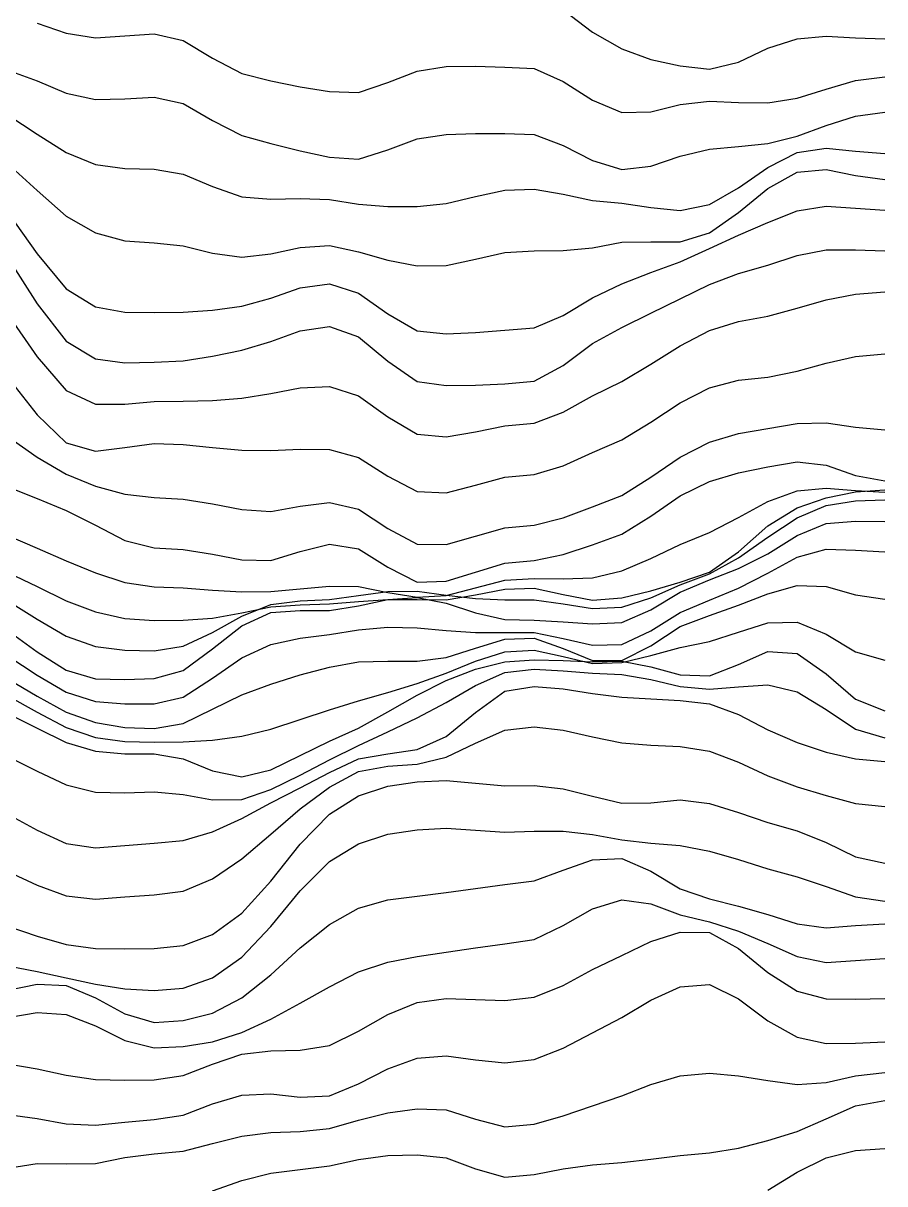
# Model space of a CAD drawing. Header units: metres. Extents: x 0 to 1200, y 54 to 769.
# Drawn here: x 1081.7 to 1200, y 212.7 to 372.1 of the extents above; entities that cross this region are included whole.
import ezdxf

# ---------------------------------------------------------------- set-up
doc = ezdxf.new("R2010")
doc.units = ezdxf.units.M

msp = doc.modelspace()

# ---------------------------------------------------------------- linework, layer by layer
for p, q in [((1155.8525, 373.8889), (1159.866, 370.8139)), ((1083.6108, 372.0553), (1087.6243, 370.70056)), ((1087.6243, 370.70056), (1091.6377, 370.0608)), ((1091.6377, 370.0608), (1095.6511, 370.3023)), ((1095.6511, 370.3023), (1099.6646, 370.59424)), ((1099.6646, 370.59424), (1103.678, 369.66504)), ((1103.678, 369.66504), (1107.6914, 367.23828)), ((1159.866, 370.8139), (1163.8794, 368.55176)), ((1183.9465, 368.613), (1187.96, 369.91965)), ((1187.96, 369.91965), (1191.9734, 370.25385)), ((1191.9734, 370.25385), (1195.9868, 370.06247)), ((1195.9868, 370.06247), (1200.0002, 369.903)), ((1163.8794, 368.55176), (1167.8928, 367.08755)), ((1179.9331, 366.71613), (1183.9465, 368.613)), ((1107.6914, 367.23828), (1111.7048, 365.14447)), ((1167.8928, 367.08755), (1171.9062, 366.21634)), ((1175.9197, 365.7548), (1179.9331, 366.71613)), ((1079.5974, 365.62512), (1083.6108, 364.1194)), ((1111.7048, 365.14447), (1115.7183, 364.13754)), ((1131.772, 363.89963), (1135.7854, 365.4749)), ((1135.7854, 365.4749), (1139.7988, 366.11047)), ((1139.7988, 366.11047), (1143.8123, 366.1373)), ((1143.8123, 366.1373), (1147.8257, 366.01477)), ((1147.8257, 366.01477), (1151.8391, 365.85214)), ((1151.8391, 365.85214), (1155.8525, 364.05692)), ((1171.9062, 366.21634), (1175.9197, 365.7548)), ((1083.6108, 364.1194), (1087.6243, 362.4641)), ((1115.7183, 364.13754), (1119.7317, 363.3313)), ((1119.7317, 363.3313), (1123.7451, 362.67285)), ((1127.7585, 362.52145), (1131.772, 363.89963)), ((1155.8525, 364.05692), (1159.866, 361.49658)), ((1191.9734, 362.97485), (1195.9868, 364.1775)), ((1195.9868, 364.1775), (1200.0002, 364.6826)), ((1087.6243, 362.4641), (1091.6377, 361.57092)), ((1091.6377, 361.57092), (1095.6511, 361.66495)), ((1095.6511, 361.66495), (1099.6646, 361.90552)), ((1099.6646, 361.90552), (1103.678, 361.01202)), ((1123.7451, 362.67285), (1127.7585, 362.52145)), ((1183.9465, 361.1284), (1187.96, 361.75052)), ((1187.96, 361.75052), (1191.9734, 362.97485)), ((1103.678, 361.01202), (1107.6914, 358.67334)), ((1159.866, 361.49658), (1163.8794, 359.80774)), ((1167.8928, 359.89856), (1171.9062, 360.8898)), ((1171.9062, 360.8898), (1175.9197, 361.33154)), ((1175.9197, 361.33154), (1179.9331, 361.18707)), ((1179.9331, 361.18707), (1183.9465, 361.1284)), ((1079.5974, 359.48007), (1083.6108, 356.8389)), ((1107.6914, 358.67334), (1111.7048, 356.6322)), ((1163.8794, 359.80774), (1167.8928, 359.89856)), ((1191.9734, 358.02112), (1195.9868, 359.31094)), ((1195.9868, 359.31094), (1200.0002, 359.83078)), ((1139.7988, 356.76782), (1143.8123, 356.9074)), ((1143.8123, 356.9074), (1147.8257, 356.90463)), ((1147.8257, 356.90463), (1151.8391, 356.7768)), ((1187.96, 356.55237), (1191.9734, 358.02112)), ((1083.6108, 356.8389), (1087.6243, 354.2853)), ((1111.7048, 356.6322), (1115.7183, 355.54922)), ((1115.7183, 355.54922), (1119.7317, 354.51624)), ((1131.772, 354.67395), (1135.7854, 356.16287)), ((1135.7854, 356.16287), (1139.7988, 356.76782)), ((1151.8391, 356.7768), (1155.8525, 355.26562)), ((1155.8525, 355.26562), (1159.866, 353.18732)), ((1179.9331, 355.13934), (1183.9465, 355.53928)), ((1183.9465, 355.53928), (1187.96, 356.55237)), ((1087.6243, 354.2853), (1091.6377, 352.6784)), ((1119.7317, 354.51624), (1123.7451, 353.65228)), ((1127.7585, 353.398), (1131.772, 354.67395)), ((1167.8928, 352.43948), (1171.9062, 353.78268)), ((1171.9062, 353.78268), (1175.9197, 354.7447)), ((1175.9197, 354.7447), (1179.9331, 355.13934)), ((1183.9465, 352.26202), (1187.96, 354.31778)), ((1187.96, 354.31778), (1191.9734, 354.90704)), ((1191.9734, 354.90704), (1195.9868, 354.4864)), ((1195.9868, 354.4864), (1200.0002, 354.16217)), ((1079.5974, 352.73285), (1083.6108, 349.06906)), ((1091.6377, 352.6784), (1095.6511, 352.0865)), ((1095.6511, 352.0865), (1099.6646, 352.00714)), ((1123.7451, 353.65228), (1127.7585, 353.398)), ((1159.866, 353.18732), (1163.8794, 351.9826)), ((1163.8794, 351.9826), (1167.8928, 352.43948)), ((1179.9331, 349.45804), (1183.9465, 352.26202)), ((1099.6646, 352.00714), (1103.678, 351.3355)), ((1103.678, 351.3355), (1107.6914, 349.62097)), ((1183.9465, 349.3561), (1187.96, 351.59155)), ((1187.96, 351.59155), (1191.9734, 351.95377)), ((1191.9734, 351.95377), (1195.9868, 351.12317)), ((1195.9868, 351.12317), (1200.0002, 350.59995)), ((1083.6108, 349.06906), (1087.6243, 345.57605)), ((1107.6914, 349.62097), (1111.7048, 348.2348)), ((1143.8123, 348.25616), (1147.8257, 349.1418)), ((1147.8257, 349.1418), (1151.8391, 349.2535)), ((1151.8391, 349.2535), (1155.8525, 348.56247)), ((1175.9197, 347.18616), (1179.9331, 349.45804)), ((1179.9331, 346.0662), (1183.9465, 349.3561)), ((1111.7048, 348.2348), (1115.7183, 347.8833)), ((1115.7183, 347.8833), (1119.7317, 347.98868)), ((1119.7317, 347.98868), (1123.7451, 347.8529)), ((1123.7451, 347.8529), (1127.7585, 347.1954)), ((1135.7854, 346.90283), (1139.7988, 347.3005)), ((1139.7988, 347.3005), (1143.8123, 348.25616)), ((1155.8525, 348.56247), (1159.866, 347.7005)), ((1159.866, 347.7005), (1163.8794, 347.34332)), ((1163.8794, 347.34332), (1167.8928, 346.7314)), ((1079.5974, 346.089), (1083.6108, 340.3774)), ((1127.7585, 347.1954), (1131.772, 346.8717)), ((1131.772, 346.8717), (1135.7854, 346.90283)), ((1167.8928, 346.7314), (1171.9062, 346.35254)), ((1171.9062, 346.35254), (1175.9197, 347.18616)), ((1175.9197, 343.25543), (1179.9331, 346.0662)), ((1183.9465, 344.70987), (1187.96, 346.28522)), ((1187.96, 346.28522), (1191.9734, 346.93292)), ((1191.9734, 346.93292), (1195.9868, 346.6468)), ((1195.9868, 346.6468), (1200.0002, 346.39264)), ((1087.6243, 345.57605), (1091.6377, 343.27124)), ((1179.9331, 342.976), (1183.9465, 344.70987)), ((1091.6377, 343.27124), (1095.6511, 342.19162)), ((1171.9062, 342.02463), (1175.9197, 343.25543)), ((1175.9197, 341.10474), (1179.9331, 342.976)), ((1095.6511, 342.19162), (1099.6646, 341.9207)), ((1099.6646, 341.9207), (1103.678, 341.48578)), ((1103.678, 341.48578), (1107.6914, 340.46954)), ((1115.7183, 340.37238), (1119.7317, 341.26263)), ((1119.7317, 341.26263), (1123.7451, 341.54297)), ((1123.7451, 341.54297), (1127.7585, 340.67322)), ((1155.8525, 340.87262), (1159.866, 341.22565)), ((1159.866, 341.22565), (1163.8794, 341.9834)), ((1163.8794, 341.9834), (1167.8928, 342.04346)), ((1167.8928, 342.04346), (1171.9062, 342.02463)), ((1171.9062, 339.293), (1175.9197, 341.10474)), ((1187.96, 340.14832), (1191.9734, 340.93777)), ((1191.9734, 340.93777), (1195.9868, 340.92355)), ((1079.5974, 339.82852), (1083.6108, 333.50827)), ((1083.6108, 340.3774), (1087.6243, 335.5952)), ((1107.6914, 340.46954), (1111.7048, 339.92004)), ((1111.7048, 339.92004), (1115.7183, 340.37238)), ((1127.7585, 340.67322), (1131.772, 339.53812)), ((1131.772, 339.53812), (1135.7854, 338.75464)), ((1139.7988, 338.80054), (1143.8123, 339.6812)), ((1143.8123, 339.6812), (1147.8257, 340.59473)), ((1147.8257, 340.59473), (1151.8391, 340.79358)), ((1151.8391, 340.79358), (1155.8525, 340.87262)), ((1183.9465, 338.8235), (1187.96, 340.14832)), ((1195.9868, 340.92355), (1200.0002, 340.80362)), ((1135.7854, 338.75464), (1139.7988, 338.80054)), ((1163.8794, 336.28235), (1167.8928, 337.81082)), ((1167.8928, 337.81082), (1171.9062, 339.293)), ((1179.9331, 337.67505), (1183.9465, 338.8235)), ((1119.7317, 335.72256), (1123.7451, 336.28)), ((1123.7451, 336.28), (1127.7585, 334.9839)), ((1159.866, 334.36682), (1163.8794, 336.28235)), ((1171.9062, 334.2036), (1175.9197, 336.1796)), ((1175.9197, 336.1796), (1179.9331, 337.67505)), ((1087.6243, 335.5952), (1091.6377, 333.13336)), ((1115.7183, 334.29272), (1119.7317, 335.72256)), ((1127.7585, 334.9839), (1131.772, 332.1614)), ((1191.9734, 334.088), (1195.9868, 334.87378)), ((1195.9868, 334.87378), (1200.0002, 335.15436)), ((1083.6108, 333.50827), (1087.6243, 328.3913)), ((1091.6377, 333.13336), (1095.6511, 332.3738)), ((1107.6914, 332.64993), (1111.7048, 333.22745)), ((1111.7048, 333.22745), (1115.7183, 334.29272)), ((1155.8525, 331.93137), (1159.866, 334.36682)), ((1167.8928, 332.2339), (1171.9062, 334.2036)), ((1187.96, 332.92163), (1191.9734, 334.088)), ((1079.5974, 332.08588), (1083.6108, 326.23413)), ((1095.6511, 332.3738), (1099.6646, 332.34332)), ((1099.6646, 332.34332), (1103.678, 332.39337)), ((1103.678, 332.39337), (1107.6914, 332.64993)), ((1131.772, 332.1614), (1135.7854, 329.83905)), ((1151.8391, 330.21814), (1155.8525, 331.93137)), ((1163.8794, 330.26276), (1167.8928, 332.2339)), ((1179.9331, 331.08282), (1183.9465, 331.84296)), ((1183.9465, 331.84296), (1187.96, 332.92163)), ((1115.7183, 328.34338), (1119.7317, 329.84106)), ((1119.7317, 329.84106), (1123.7451, 330.4304)), ((1123.7451, 330.4304), (1127.7585, 329.00595)), ((1135.7854, 329.83905), (1139.7988, 329.39728)), ((1143.8123, 329.60486), (1147.8257, 329.9239)), ((1147.8257, 329.9239), (1151.8391, 330.21814)), ((1159.866, 328.06805), (1163.8794, 330.26276)), ((1171.9062, 327.7427), (1175.9197, 329.85175)), ((1175.9197, 329.85175), (1179.9331, 331.08282)), ((1087.6243, 328.3913), (1091.6377, 325.98657)), ((1111.7048, 327.18115), (1115.7183, 328.34338)), ((1127.7585, 329.00595), (1131.772, 325.66437)), ((1139.7988, 329.39728), (1143.8123, 329.60486)), ((1107.6914, 326.3252), (1111.7048, 327.18115)), ((1155.8525, 325.06805), (1159.866, 328.06805)), ((1167.8928, 325.23532), (1171.9062, 327.7427)), ((1195.9868, 326.30798), (1200.0002, 326.68008)), ((1083.6108, 326.23413), (1087.6243, 321.61078)), ((1091.6377, 325.98657), (1095.6511, 325.43414)), ((1095.6511, 325.43414), (1099.6646, 325.52954)), ((1099.6646, 325.52954), (1103.678, 325.7177)), ((1103.678, 325.7177), (1107.6914, 326.3252)), ((1131.772, 325.66437), (1135.7854, 322.87695)), ((1151.8391, 322.89642), (1155.8525, 325.06805)), ((1163.8794, 322.8741), (1167.8928, 325.23532)), ((1187.96, 324.26843), (1191.9734, 325.37695)), ((1191.9734, 325.37695), (1195.9868, 326.30798)), ((1079.5974, 323.4259), (1083.6108, 318.28632)), ((1179.9331, 323.0313), (1183.9465, 323.4797)), ((1183.9465, 323.4797), (1187.96, 324.26843)), ((1115.7183, 321.22412), (1119.7317, 322.00113)), ((1119.7317, 322.00113), (1123.7451, 322.16425)), ((1123.7451, 322.16425), (1127.7585, 320.88455)), ((1135.7854, 322.87695), (1139.7988, 322.31763)), ((1139.7988, 322.31763), (1143.8123, 322.37943)), ((1143.8123, 322.37943), (1147.8257, 322.5681)), ((1147.8257, 322.5681), (1151.8391, 322.89642)), ((1159.866, 320.89624), (1163.8794, 322.8741)), ((1171.9062, 319.92975), (1175.9197, 322.01776)), ((1175.9197, 322.01776), (1179.9331, 323.0313)), ((1087.6243, 321.61078), (1091.6377, 319.75476)), ((1103.678, 320.15134), (1107.6914, 320.274)), ((1107.6914, 320.274), (1111.7048, 320.60263)), ((1111.7048, 320.60263), (1115.7183, 321.22412)), ((1127.7585, 320.88455), (1131.772, 318.00415)), ((1155.8525, 318.65353), (1159.866, 320.89624)), ((1091.6377, 319.75476), (1095.6511, 319.76807)), ((1095.6511, 319.76807), (1099.6646, 320.13312)), ((1099.6646, 320.13312), (1103.678, 320.15134)), ((1151.8391, 317.12762), (1155.8525, 318.65353)), ((1167.8928, 317.28525), (1171.9062, 319.92975)), ((1083.6108, 318.28632), (1087.6243, 314.45148)), ((1131.772, 318.00415), (1135.7854, 315.6166)), ((1147.8257, 316.77182), (1151.8391, 317.12762)), ((1163.8794, 314.87103), (1167.8928, 317.28525)), ((1183.9465, 316.41055), (1187.96, 317.12076)), ((1187.96, 317.12076), (1191.9734, 317.20496)), ((1191.9734, 317.20496), (1195.9868, 316.5955)), ((1135.7854, 315.6166), (1139.7988, 315.27084)), ((1139.7988, 315.27084), (1143.8123, 315.9687)), ((1143.8123, 315.9687), (1147.8257, 316.77182)), ((1175.9197, 314.56143), (1179.9331, 315.71948)), ((1179.9331, 315.71948), (1183.9465, 316.41055)), ((1195.9868, 316.5955), (1200.0002, 316.2405)), ((1079.5974, 315.29865), (1083.6108, 312.48996)), ((1087.6243, 314.45148), (1091.6377, 313.2837)), ((1095.6511, 313.80115), (1099.6646, 314.3684)), ((1099.6646, 314.3684), (1103.678, 314.2148)), ((1103.678, 314.2148), (1107.6914, 313.81165)), ((1159.866, 313.11194), (1163.8794, 314.87103)), ((1171.9062, 312.50317), (1175.9197, 314.56143)), ((1083.6108, 312.48996), (1087.6243, 310.1474)), ((1091.6377, 313.2837), (1095.6511, 313.80115)), ((1107.6914, 313.81165), (1111.7048, 313.4631)), ((1111.7048, 313.4631), (1115.7183, 313.4104)), ((1115.7183, 313.4104), (1119.7317, 313.59714)), ((1119.7317, 313.59714), (1123.7451, 313.51715)), ((1123.7451, 313.51715), (1127.7585, 312.42044)), ((1127.7585, 312.42044), (1131.772, 309.8556)), ((1155.8525, 311.30585), (1159.866, 313.11194)), ((1167.8928, 309.71588), (1171.9062, 312.50317)), ((1151.8391, 310.1183), (1155.8525, 311.30585)), ((1179.9331, 310.33707), (1183.9465, 311.16797)), ((1183.9465, 311.16797), (1187.96, 311.84235)), ((1187.96, 311.84235), (1191.9734, 311.38434)), ((1191.9734, 311.38434), (1195.9868, 309.9624)), ((1087.6243, 310.1474), (1091.6377, 308.51947)), ((1131.772, 309.8556), (1135.7854, 307.7461)), ((1143.8123, 308.63596), (1147.8257, 309.7466)), ((1147.8257, 309.7466), (1151.8391, 310.1183)), ((1163.8794, 307.24023), (1167.8928, 309.71588)), ((1171.9062, 307.15778), (1175.9197, 309.12872)), ((1175.9197, 309.12872), (1179.9331, 310.33707)), ((1195.9868, 309.9624), (1200.0002, 309.22412)), ((1079.5974, 308.39288), (1083.6108, 306.78955)), ((1091.6377, 308.51947), (1095.6511, 307.3934)), ((1135.7854, 307.7461), (1139.7988, 307.59064)), ((1139.7988, 307.59064), (1143.8123, 308.63596)), ((1183.9465, 306.41077), (1187.96, 307.85663)), ((1187.96, 307.85663), (1191.9734, 308.20663)), ((1191.9734, 308.20663), (1195.9868, 307.90118)), ((1191.9734, 306.91336), (1195.9868, 307.72488)), ((1195.9868, 307.72488), (1200.0002, 307.98624)), ((1195.9868, 307.90118), (1200.0002, 307.67957)), ((1083.6108, 306.78955), (1087.6243, 305.14993)), ((1095.6511, 307.3934), (1099.6646, 306.96082)), ((1099.6646, 306.96082), (1103.678, 306.7235)), ((1103.678, 306.7235), (1107.6914, 306.05377)), ((1107.6914, 306.05377), (1111.7048, 305.27545)), ((1119.7317, 305.7352), (1123.7451, 306.25107)), ((1123.7451, 306.25107), (1127.7585, 305.3475)), ((1159.866, 305.66824), (1163.8794, 307.24023)), ((1167.8928, 304.36377), (1171.9062, 307.15778)), ((1179.9331, 304.18552), (1183.9465, 306.41077)), ((1187.96, 305.52878), (1191.9734, 306.91336)), ((1191.9734, 305.8369), (1195.9868, 306.50415)), ((1195.9868, 306.50415), (1200.0002, 306.63806)), ((1087.6243, 305.14993), (1091.6377, 303.15576)), ((1111.7048, 305.27545), (1115.7183, 305.02405)), ((1115.7183, 305.02405), (1119.7317, 305.7352)), ((1127.7585, 305.3475), (1131.772, 302.7032)), ((1155.8525, 304.14386), (1159.866, 305.66824)), ((1163.8794, 301.90668), (1167.8928, 304.36377)), ((1183.9465, 303.0646), (1187.96, 305.52878)), ((1187.96, 304.15192), (1191.9734, 305.8369)), ((1091.6377, 303.15576), (1095.6511, 301.0558)), ((1131.772, 302.7032), (1135.7854, 300.53473)), ((1143.8123, 301.6491), (1147.8257, 302.79297)), ((1147.8257, 302.79297), (1151.8391, 303.15286)), ((1151.8391, 303.15286), (1155.8525, 304.14386)), ((1175.9197, 302.13315), (1179.9331, 304.18552)), ((1179.9331, 299.5097), (1183.9465, 303.0646)), ((1183.9465, 301.50015), (1187.96, 304.15192)), ((1187.96, 301.74286), (1191.9734, 303.389)), ((1191.9734, 303.389), (1195.9868, 303.7091)), ((1195.9868, 303.7091), (1200.0002, 303.65063)), ((1079.5974, 301.74664), (1083.6108, 299.98486)), ((1139.7988, 300.51627), (1143.8123, 301.6491)), ((1159.866, 300.4679), (1163.8794, 301.90668)), ((1171.9062, 300.48563), (1175.9197, 302.13315)), ((1179.9331, 298.6422), (1183.9465, 301.50015)), ((1183.9465, 299.2298), (1187.96, 301.74286)), ((1083.6108, 299.98486), (1087.6243, 298.2303)), ((1095.6511, 301.0558), (1099.6646, 300.04797)), ((1099.6646, 300.04797), (1103.678, 299.81348)), ((1103.678, 299.81348), (1107.6914, 299.15762)), ((1115.7183, 298.29095), (1119.7317, 299.51318)), ((1119.7317, 299.51318), (1123.7451, 300.52563)), ((1123.7451, 300.52563), (1127.7585, 299.87878)), ((1127.7585, 299.87878), (1131.772, 297.3648)), ((1135.7854, 300.53473), (1139.7988, 300.51627)), ((1155.8525, 299.1364), (1159.866, 300.4679)), ((1167.8928, 298.55756), (1171.9062, 300.48563)), ((1175.9197, 296.70853), (1179.9331, 299.5097)), ((1187.96, 298.7613), (1191.9734, 299.86368)), ((1191.9734, 299.86368), (1195.9868, 299.72504)), ((1195.9868, 299.72504), (1200.0002, 299.4859)), ((1087.6243, 298.2303), (1091.6377, 296.59207)), ((1107.6914, 299.15762), (1111.7048, 298.38596)), ((1111.7048, 298.38596), (1115.7183, 298.29095)), ((1143.8123, 296.71606), (1147.8257, 297.9156)), ((1147.8257, 297.9156), (1151.8391, 298.27725)), ((1151.8391, 298.27725), (1155.8525, 299.1364)), ((1163.8794, 296.86475), (1167.8928, 298.55756)), ((1175.9197, 296.45575), (1179.9331, 298.6422)), ((1179.9331, 297.20074), (1183.9465, 299.2298)), ((1183.9465, 296.56912), (1187.96, 298.7613)), ((1079.5974, 296.65616), (1083.6108, 294.70752)), ((1091.6377, 296.59207), (1095.6511, 295.26257)), ((1131.772, 297.3648), (1135.7854, 295.3159)), ((1139.7988, 295.46997), (1143.8123, 296.71606)), ((1159.866, 295.9397), (1163.8794, 296.86475)), ((1171.9062, 295.32663), (1175.9197, 296.70853)), ((1171.9062, 294.94315), (1175.9197, 296.45575)), ((1175.9197, 295.63266), (1179.9331, 297.20074)), ((1179.9331, 294.49075), (1183.9465, 296.56912)), ((1095.6511, 295.26257), (1099.6646, 294.6953)), ((1119.7317, 294.42877), (1123.7451, 294.7768)), ((1123.7451, 294.7768), (1127.7585, 294.708)), ((1135.7854, 295.3159), (1139.7988, 295.46997)), ((1143.8123, 294.5472), (1147.8257, 295.61194)), ((1147.8257, 295.61194), (1151.8391, 295.84503)), ((1151.8391, 295.84503), (1155.8525, 295.75882)), ((1155.8525, 295.75882), (1159.866, 295.9397)), ((1167.8928, 294.14236), (1171.9062, 295.32663)), ((1167.8928, 293.17114), (1171.9062, 294.94315)), ((1171.9062, 293.94235), (1175.9197, 295.63266)), ((1183.9465, 293.71457), (1187.96, 294.8607)), ((1187.96, 294.8607), (1191.9734, 294.70786)), ((1083.6108, 294.70752), (1087.6243, 292.75214)), ((1099.6646, 294.6953), (1103.678, 294.55423)), ((1103.678, 294.55423), (1107.6914, 294.2155)), ((1107.6914, 294.2155), (1111.7048, 293.97717)), ((1111.7048, 293.97717), (1115.7183, 294.0601)), ((1115.7183, 294.0601), (1119.7317, 294.42877)), ((1123.7451, 292.94617), (1127.7585, 293.49188)), ((1127.7585, 294.708), (1131.772, 293.91666)), ((1127.7585, 293.49188), (1131.772, 294.03732)), ((1131.772, 294.03732), (1135.7854, 294.09558)), ((1131.772, 293.91666), (1135.7854, 293.24588)), ((1131.772, 292.9631), (1135.7854, 293.2166)), ((1135.7854, 294.09558), (1139.7988, 293.54398)), ((1135.7854, 293.24588), (1139.7988, 293.4718)), ((1135.7854, 293.2166), (1139.7988, 292.41864)), ((1139.7988, 293.4718), (1143.8123, 294.5472)), ((1139.7988, 292.9082), (1143.8123, 293.58044)), ((1139.7988, 293.54398), (1143.8123, 293.0834)), ((1143.8123, 293.58044), (1147.8257, 294.37997)), ((1147.8257, 294.37997), (1151.8391, 294.49127)), ((1151.8391, 294.49127), (1155.8525, 293.64926)), ((1155.8525, 293.64926), (1159.866, 292.84412)), ((1159.866, 292.84412), (1163.8794, 293.18933)), ((1163.8794, 293.18933), (1167.8928, 294.14236)), ((1163.8794, 291.89697), (1167.8928, 293.17114)), ((1167.8928, 291.52237), (1171.9062, 293.94235)), ((1175.9197, 292.84314), (1179.9331, 294.49075)), ((1179.9331, 292.15045), (1183.9465, 293.71457)), ((1191.9734, 294.70786), (1195.9868, 293.59686)), ((1195.9868, 293.59686), (1200.0002, 292.98978)), ((1079.5974, 292.76233), (1083.6108, 290.229)), ((1087.6243, 292.75214), (1091.6377, 291.23425)), ((1111.7048, 290.67188), (1115.7183, 292.2753)), ((1111.7048, 291.10095), (1115.7183, 291.91968)), ((1115.7183, 292.2753), (1119.7317, 292.7625)), ((1115.7183, 291.91968), (1119.7317, 292.1908)), ((1119.7317, 292.7625), (1123.7451, 292.94617)), ((1119.7317, 292.1908), (1123.7451, 292.34204)), ((1123.7451, 292.34204), (1127.7585, 292.69226)), ((1123.7451, 291.43445), (1127.7585, 292.09583)), ((1127.7585, 292.09583), (1131.772, 292.9631)), ((1127.7585, 292.69226), (1131.772, 292.94656)), ((1131.772, 292.94656), (1135.7854, 292.95862)), ((1135.7854, 292.95862), (1139.7988, 292.9082)), ((1139.7988, 292.41864), (1143.8123, 291.13556)), ((1143.8123, 293.0834), (1147.8257, 292.8965)), ((1147.8257, 292.8965), (1151.8391, 292.8942)), ((1151.8391, 292.8942), (1155.8525, 292.33704)), ((1155.8525, 292.33704), (1159.866, 291.73007)), ((1159.866, 291.73007), (1163.8794, 291.89697)), ((1171.9062, 291.16034), (1175.9197, 292.84314)), ((1175.9197, 290.76266), (1179.9331, 292.15045)), ((1083.6108, 290.229), (1087.6243, 287.90735)), ((1091.6377, 291.23425), (1095.6511, 290.34787)), ((1095.6511, 290.34787), (1099.6646, 290.04938)), ((1099.6646, 290.04938), (1103.678, 290.09973)), ((1103.678, 290.09973), (1107.6914, 290.3869)), ((1107.6914, 290.3869), (1111.7048, 291.10095)), ((1107.6914, 288.4291), (1111.7048, 290.67188)), ((1111.7048, 289.31824), (1115.7183, 291.1572)), ((1115.7183, 291.1572), (1119.7317, 291.44998)), ((1119.7317, 291.44998), (1123.7451, 291.43445)), ((1143.8123, 291.13556), (1147.8257, 290.19016)), ((1147.8257, 290.19016), (1151.8391, 290.11533)), ((1151.8391, 290.11533), (1155.8525, 289.8898)), ((1163.8794, 289.7917), (1167.8928, 291.52237)), ((1167.8928, 288.62552), (1171.9062, 291.16034)), ((1171.9062, 289.2155), (1175.9197, 290.76266)), ((1079.5974, 288.6779), (1083.6108, 285.7382)), ((1103.678, 286.55725), (1107.6914, 288.4291)), ((1107.6914, 286.15314), (1111.7048, 289.31824)), ((1123.7451, 288.14142), (1127.7585, 288.7657)), ((1127.7585, 288.7657), (1131.772, 289.12747)), ((1131.772, 289.12747), (1135.7854, 289.0657)), ((1135.7854, 289.0657), (1139.7988, 288.6811)), ((1139.7988, 288.6811), (1143.8123, 288.4314)), ((1143.8123, 288.4314), (1147.8257, 288.40805)), ((1147.8257, 288.40805), (1151.8391, 288.42984)), ((1151.8391, 288.42984), (1155.8525, 287.61133)), ((1155.8525, 289.8898), (1159.866, 289.60413)), ((1159.866, 289.60413), (1163.8794, 289.7917)), ((1163.8794, 286.75986), (1167.8928, 288.62552)), ((1167.8928, 286.60443), (1171.9062, 289.2155)), ((1175.9197, 287.1798), (1179.9331, 288.4474)), ((1179.9331, 288.4474), (1183.9465, 289.7487)), ((1183.9465, 289.7487), (1187.96, 289.85437)), ((1187.96, 289.85437), (1191.9734, 288.17102)), ((1087.6243, 287.90735), (1091.6377, 286.49683)), ((1115.7183, 286.74792), (1119.7317, 287.62457)), ((1119.7317, 287.62457), (1123.7451, 288.14142)), ((1143.8123, 286.2733), (1147.8257, 287.4948)), ((1147.8257, 287.4948), (1151.8391, 287.65726)), ((1151.8391, 287.65726), (1155.8525, 286.19873)), ((1155.8525, 287.61133), (1159.866, 286.6696)), ((1159.866, 286.6696), (1163.8794, 286.75986)), ((1171.9062, 286.34195), (1175.9197, 287.1798)), ((1191.9734, 288.17102), (1195.9868, 285.74863)), ((1079.5974, 285.21277), (1083.6108, 282.5571)), ((1083.6108, 285.7382), (1087.6243, 283.22552)), ((1091.6377, 286.49683), (1095.6511, 285.9885)), ((1095.6511, 285.9885), (1099.6646, 285.9182)), ((1099.6646, 285.9182), (1103.678, 286.55725)), ((1103.678, 283.17822), (1107.6914, 286.15314)), ((1111.7048, 284.9311), (1115.7183, 286.74792)), ((1139.7988, 285.00372), (1143.8123, 286.2733)), ((1143.8123, 284.46237), (1147.8257, 285.7465)), ((1147.8257, 285.7465), (1151.8391, 285.99814)), ((1151.8391, 285.99814), (1155.8525, 285.135)), ((1155.8525, 286.19873), (1159.866, 284.564)), ((1163.8794, 284.5833), (1167.8928, 286.60443)), ((1163.8794, 284.3062), (1167.8928, 285.2351)), ((1167.8928, 285.2351), (1171.9062, 286.34195)), ((1179.9331, 284.0237), (1183.9465, 285.8098)), ((1183.9465, 285.8098), (1187.96, 285.54297)), ((1187.96, 285.54297), (1191.9734, 282.75848)), ((1195.9868, 285.74863), (1200.0002, 284.62073)), ((1107.6914, 282.15292), (1111.7048, 284.9311)), ((1119.7317, 282.60245), (1123.7451, 283.65118)), ((1123.7451, 283.65118), (1127.7585, 284.37738)), ((1127.7585, 284.37738), (1131.772, 284.48267)), ((1131.772, 284.48267), (1135.7854, 284.48563)), ((1135.7854, 284.48563), (1139.7988, 285.00372)), ((1139.7988, 282.8243), (1143.8123, 284.46237)), ((1143.8123, 283.36487), (1147.8257, 284.37204)), ((1147.8257, 284.37204), (1151.8391, 284.67642)), ((1151.8391, 284.67642), (1155.8525, 284.55597)), ((1155.8525, 285.135), (1159.866, 284.1769)), ((1155.8525, 284.55597), (1159.866, 284.38443)), ((1159.866, 284.564), (1163.8794, 284.5833)), ((1159.866, 284.38443), (1163.8794, 284.47388)), ((1159.866, 284.1769), (1163.8794, 284.3062)), ((1163.8794, 284.47388), (1167.8928, 283.6954)), ((1167.8928, 283.6954), (1171.9062, 282.5986)), ((1175.9197, 282.4804), (1179.9331, 284.0237)), ((1079.5974, 282.0745), (1083.6108, 279.68988)), ((1083.6108, 282.5571), (1087.6243, 280.2193)), ((1087.6243, 283.22552), (1091.6377, 282.03214)), ((1091.6377, 282.03214), (1095.6511, 281.9454)), ((1095.6511, 281.9454), (1099.6646, 282.1114)), ((1099.6646, 282.1114), (1103.678, 283.17822)), ((1103.678, 279.54858), (1107.6914, 282.15292)), ((1115.7183, 281.31558), (1119.7317, 282.60245)), ((1135.7854, 281.40674), (1139.7988, 282.8243)), ((1139.7988, 281.80618), (1143.8123, 283.36487)), ((1143.8123, 281.13788), (1147.8257, 282.9228)), ((1147.8257, 282.9228), (1151.8391, 283.36572)), ((1151.8391, 283.36572), (1155.8525, 283.17355)), ((1155.8525, 283.17355), (1159.866, 282.81516)), ((1159.866, 282.81516), (1163.8794, 282.6394)), ((1163.8794, 282.6394), (1167.8928, 281.94318)), ((1171.9062, 282.5986), (1175.9197, 282.4804)), ((1191.9734, 282.75848), (1195.9868, 279.247)), ((1111.7048, 279.87003), (1115.7183, 281.31558)), ((1131.772, 280.18652), (1135.7854, 281.40674)), ((1135.7854, 279.82568), (1139.7988, 281.80618)), ((1139.7988, 278.7903), (1143.8123, 281.13788)), ((1147.8257, 280.36655), (1151.8391, 281.00974)), ((1151.8391, 281.00974), (1155.8525, 280.69037)), ((1155.8525, 280.69037), (1159.866, 280.05334)), ((1167.8928, 281.94318), (1171.9062, 281.0228)), ((1171.9062, 281.0228), (1175.9197, 280.64218)), ((1175.9197, 280.64218), (1179.9331, 280.966)), ((1179.9331, 280.966), (1183.9465, 281.2155)), ((1183.9465, 281.2155), (1187.96, 280.24805)), ((1079.5974, 279.7002), (1083.6108, 277.48456)), ((1083.6108, 279.68988), (1087.6243, 277.4889)), ((1087.6243, 280.2193), (1091.6377, 278.94037)), ((1091.6377, 278.94037), (1095.6511, 278.60138)), ((1099.6646, 278.61578), (1103.678, 279.54858)), ((1107.6914, 277.87112), (1111.7048, 279.87003)), ((1123.7451, 277.8102), (1127.7585, 279.01984)), ((1127.7585, 279.01984), (1131.772, 280.18652)), ((1131.772, 277.5251), (1135.7854, 279.82568)), ((1143.8123, 277.43945), (1147.8257, 280.36655)), ((1159.866, 280.05334), (1163.8794, 279.55023)), ((1163.8794, 279.55023), (1167.8928, 279.29803)), ((1167.8928, 279.29803), (1171.9062, 279.07892)), ((1171.9062, 279.07892), (1175.9197, 278.61017)), ((1187.96, 280.24805), (1191.9734, 277.83417)), ((1195.9868, 279.247), (1200.0002, 277.6608)), ((1079.5974, 277.28656), (1083.6108, 275.30157)), ((1083.6108, 277.48456), (1087.6243, 275.36826)), ((1087.6243, 277.4889), (1091.6377, 276.0581)), ((1095.6511, 278.60138), (1099.6646, 278.61578)), ((1103.678, 275.9275), (1107.6914, 277.87112)), ((1119.7317, 276.46948), (1123.7451, 277.8102)), ((1127.7585, 275.28674), (1131.772, 277.5251)), ((1135.7854, 276.67816), (1139.7988, 278.7903)), ((1139.7988, 274.12286), (1143.8123, 277.43945)), ((1175.9197, 278.61017), (1179.9331, 277.14435)), ((1191.9734, 277.83417), (1195.9868, 275.13266)), ((1091.6377, 276.0581), (1095.6511, 275.39444)), ((1099.6646, 275.22208), (1103.678, 275.9275)), ((1115.7183, 275.1378), (1119.7317, 276.46948)), ((1131.772, 274.76318), (1135.7854, 276.67816)), ((1179.9331, 277.14435), (1183.9465, 275.0711)), ((1083.6108, 275.30157), (1087.6243, 273.33313)), ((1087.6243, 275.36826), (1091.6377, 274.00748)), ((1095.6511, 275.39444), (1099.6646, 275.22208)), ((1107.6914, 273.649), (1111.7048, 274.19482)), ((1111.7048, 274.19482), (1115.7183, 275.1378)), ((1123.7451, 273.5171), (1127.7585, 275.28674)), ((1127.7585, 272.88297), (1131.772, 274.76318)), ((1135.7854, 272.3641), (1139.7988, 274.12286)), ((1143.8123, 273.2176), (1147.8257, 275.00098)), ((1147.8257, 275.00098), (1151.8391, 275.44443)), ((1151.8391, 275.44443), (1155.8525, 274.99982)), ((1155.8525, 274.99982), (1159.866, 274.1023)), ((1159.866, 274.1023), (1163.8794, 273.26758)), ((1183.9465, 275.0711), (1187.96, 273.31604)), ((1195.9868, 275.13266), (1200.0002, 273.95258)), ((1087.6243, 273.33313), (1091.6377, 272.12143)), ((1091.6377, 274.00748), (1095.6511, 273.4595)), ((1095.6511, 273.4595), (1099.6646, 273.34973)), ((1099.6646, 273.34973), (1103.678, 273.40485)), ((1103.678, 273.40485), (1107.6914, 273.649)), ((1119.7317, 271.52405), (1123.7451, 273.5171)), ((1123.7451, 270.93762), (1127.7585, 272.88297)), ((1139.7988, 271.2862), (1143.8123, 273.2176)), ((1163.8794, 273.26758), (1167.8928, 272.93878)), ((1167.8928, 272.93878), (1171.9062, 272.76157)), ((1171.9062, 272.76157), (1175.9197, 272.1369)), ((1187.96, 273.31604), (1191.9734, 272.00037)), ((1079.5974, 271.41397), (1083.6108, 269.38196)), ((1091.6377, 272.12143), (1095.6511, 271.7799)), ((1095.6511, 271.7799), (1099.6646, 271.7778)), ((1099.6646, 271.7778), (1103.678, 271.07007)), ((1103.678, 271.07007), (1107.6914, 269.41074)), ((1115.7183, 269.57285), (1119.7317, 271.52405)), ((1119.7317, 268.85266), (1123.7451, 270.93762)), ((1123.7451, 269.1759), (1127.7585, 271.06787)), ((1127.7585, 271.06787), (1131.772, 271.76398)), ((1131.772, 271.76398), (1135.7854, 272.3641)), ((1135.7854, 270.34042), (1139.7988, 271.2862)), ((1175.9197, 272.1369), (1179.9331, 270.62073)), ((1191.9734, 272.00037), (1195.9868, 271.05872)), ((1195.9868, 271.05872), (1200.0002, 270.71857)), ((1083.6108, 269.38196), (1087.6243, 267.4896)), ((1107.6914, 269.41074), (1111.7048, 268.6112)), ((1111.7048, 268.6112), (1115.7183, 269.57285)), ((1123.7451, 267.1819), (1127.7585, 269.3319)), ((1127.7585, 269.3319), (1131.772, 270.0592)), ((1131.772, 270.0592), (1135.7854, 270.34042)), ((1179.9331, 270.62073), (1183.9465, 268.7223)), ((1115.7183, 266.84677), (1119.7317, 268.85266)), ((1119.7317, 267.10645), (1123.7451, 269.1759)), ((1131.772, 267.3045), (1135.7854, 267.89563)), ((1135.7854, 267.89563), (1139.7988, 268.11633)), ((1139.7988, 268.11633), (1143.8123, 267.73383)), ((1143.8123, 267.73383), (1147.8257, 267.361)), ((1183.9465, 268.7223), (1187.96, 267.2481)), ((1087.6243, 267.4896), (1091.6377, 266.50134)), ((1091.6377, 266.50134), (1095.6511, 266.40503)), ((1095.6511, 266.40503), (1099.6646, 266.52234)), ((1099.6646, 266.52234), (1103.678, 266.16745)), ((1103.678, 266.16745), (1107.6914, 265.44336)), ((1111.7048, 265.50705), (1115.7183, 266.84677)), ((1115.7183, 265.01944), (1119.7317, 267.10645)), ((1119.7317, 264.19595), (1123.7451, 267.1819)), ((1127.7585, 265.97363), (1131.772, 267.3045)), ((1147.8257, 267.361), (1151.8391, 267.43216)), ((1151.8391, 267.43216), (1155.8525, 266.9514)), ((1155.8525, 266.9514), (1159.866, 265.94818)), ((1187.96, 267.2481), (1191.9734, 266.0219)), ((1107.6914, 265.44336), (1111.7048, 265.50705)), ((1111.7048, 262.8743), (1115.7183, 265.01944)), ((1123.7451, 263.49673), (1127.7585, 265.97363)), ((1159.866, 265.94818), (1163.8794, 264.97577)), ((1163.8794, 264.97577), (1167.8928, 265.04535)), ((1167.8928, 265.04535), (1171.9062, 265.45532)), ((1171.9062, 265.45532), (1175.9197, 264.94754)), ((1175.9197, 264.94754), (1179.9331, 263.6978)), ((1191.9734, 266.0219), (1195.9868, 264.94852)), ((1195.9868, 264.94852), (1200.0002, 264.51895)), ((1079.5974, 263.47104), (1083.6108, 261.25833)), ((1107.6914, 261.03268), (1111.7048, 262.8743)), ((1115.7183, 260.72476), (1119.7317, 264.19595)), ((1119.7317, 259.37134), (1123.7451, 263.49673)), ((1179.9331, 263.6978), (1183.9465, 262.3215)), ((1131.772, 260.74603), (1135.7854, 261.34222)), ((1135.7854, 261.34222), (1139.7988, 261.57654)), ((1139.7988, 261.57654), (1143.8123, 261.27936)), ((1143.8123, 261.27936), (1147.8257, 260.99533)), ((1183.9465, 262.3215), (1187.96, 261.1902)), ((1083.6108, 261.25833), (1087.6243, 259.4488)), ((1099.6646, 259.5036), (1103.678, 259.85965)), ((1103.678, 259.85965), (1107.6914, 261.03268)), ((1111.7048, 257.33582), (1115.7183, 260.72476)), ((1127.7585, 259.41312), (1131.772, 260.74603)), ((1147.8257, 260.99533), (1151.8391, 261.14368)), ((1151.8391, 261.14368), (1155.8525, 261.1275)), ((1155.8525, 261.1275), (1159.866, 260.69498)), ((1159.866, 260.69498), (1163.8794, 259.93298)), ((1163.8794, 259.93298), (1167.8928, 259.4881)), ((1187.96, 261.1902), (1191.9734, 259.57825)), ((1087.6243, 259.4488), (1091.6377, 258.8426)), ((1091.6377, 258.8426), (1095.6511, 259.17535)), ((1095.6511, 259.17535), (1099.6646, 259.5036)), ((1115.7183, 254.2775), (1119.7317, 259.37134)), ((1123.7451, 256.96005), (1127.7585, 259.41312)), ((1167.8928, 259.4881), (1171.9062, 259.155)), ((1171.9062, 259.155), (1175.9197, 258.41647)), ((1175.9197, 258.41647), (1179.9331, 257.25604)), ((1191.9734, 259.57825), (1195.9868, 257.63794)), ((1107.6914, 254.59991), (1111.7048, 257.33582)), ((1119.7317, 252.95404), (1123.7451, 256.96005)), ((1155.8525, 255.76845), (1159.866, 257.22696)), ((1159.866, 257.22696), (1163.8794, 257.3802)), ((1163.8794, 257.3802), (1167.8928, 255.6307)), ((1179.9331, 257.25604), (1183.9465, 255.99005)), ((1195.9868, 257.63794), (1200.0002, 256.77045)), ((1079.5974, 255.5859), (1083.6108, 253.73744)), ((1151.8391, 254.31555), (1155.8525, 255.76845)), ((1167.8928, 255.6307), (1171.9062, 253.21194)), ((1183.9465, 255.99005), (1187.96, 254.86668)), ((1083.6108, 253.73744), (1087.6243, 252.26447)), ((1103.678, 252.91881), (1107.6914, 254.59991)), ((1111.7048, 249.90543), (1115.7183, 254.2775)), ((1143.8123, 253.27122), (1147.8257, 253.82443)), ((1147.8257, 253.82443), (1151.8391, 254.31555)), ((1187.96, 254.86668), (1191.9734, 253.53238)), ((1191.9734, 253.53238), (1195.9868, 252.13222)), ((1087.6243, 252.26447), (1091.6377, 251.81244)), ((1091.6377, 251.81244), (1095.6511, 252.13315)), ((1095.6511, 252.13315), (1099.6646, 252.42413)), ((1099.6646, 252.42413), (1103.678, 252.91881)), ((1115.7183, 248.04669), (1119.7317, 252.95404)), ((1127.7585, 250.57141), (1131.772, 251.7186)), ((1131.772, 251.7186), (1135.7854, 252.23447)), ((1135.7854, 252.23447), (1139.7988, 252.70233)), ((1139.7988, 252.70233), (1143.8123, 253.27122)), ((1159.866, 250.5043), (1163.8794, 251.72449)), ((1163.8794, 251.72449), (1167.8928, 251.15758)), ((1171.9062, 253.21194), (1175.9197, 251.85403)), ((1175.9197, 251.85403), (1179.9331, 250.86346)), ((1195.9868, 252.13222), (1200.0002, 251.53183)), ((1123.7451, 248.33163), (1127.7585, 250.57141)), ((1155.8525, 248.1861), (1159.866, 250.5043)), ((1167.8928, 251.15758), (1171.9062, 249.67552)), ((1179.9331, 250.86346), (1183.9465, 249.71016)), ((1107.6914, 246.9513), (1111.7048, 249.90543)), ((1171.9062, 249.67552), (1175.9197, 248.6806)), ((1175.9197, 248.6806), (1179.9331, 247.4332)), ((1183.9465, 249.71016), (1187.96, 248.42355)), ((1079.5974, 248.12361), (1083.6108, 246.74457)), ((1103.678, 245.43697), (1107.6914, 246.9513)), ((1111.7048, 243.84462), (1115.7183, 248.04669)), ((1119.7317, 245.11987), (1123.7451, 248.33163)), ((1151.8391, 246.25119), (1155.8525, 248.1861)), ((1167.8928, 246.0054), (1171.9062, 247.26807)), ((1171.9062, 247.26807), (1175.9197, 247.22606)), ((1175.9197, 247.22606), (1179.9331, 245.04053)), ((1179.9331, 247.4332), (1183.9465, 245.70393)), ((1187.96, 248.42355), (1191.9734, 247.88539)), ((1191.9734, 247.88539), (1195.9868, 248.18184)), ((1195.9868, 248.18184), (1200.0002, 248.43211)), ((1083.6108, 246.74457), (1087.6243, 245.58554)), ((1087.6243, 245.58554), (1091.6377, 245.03537)), ((1099.6646, 245.05197), (1103.678, 245.43697)), ((1143.8123, 245.11343), (1147.8257, 245.675)), ((1147.8257, 245.675), (1151.8391, 246.25119)), ((1163.8794, 244.09525), (1167.8928, 246.0054)), ((1183.9465, 245.70393), (1187.96, 243.91788)), ((1091.6377, 245.03537), (1095.6511, 244.9866)), ((1095.6511, 244.9866), (1099.6646, 245.05197)), ((1107.6914, 241.02844), (1111.7048, 243.84462)), ((1115.7183, 241.42264), (1119.7317, 245.11987)), ((1131.772, 243.16217), (1135.7854, 243.94249)), ((1135.7854, 243.94249), (1139.7988, 244.52173)), ((1139.7988, 244.52173), (1143.8123, 245.11343)), ((1159.866, 242.13438), (1163.8794, 244.09525)), ((1179.9331, 245.04053), (1183.9465, 241.75156)), ((1187.96, 243.91788), (1191.9734, 243.13661)), ((1079.5974, 242.67352), (1083.6108, 241.89314)), ((1127.7585, 241.8275), (1131.772, 243.16217)), ((1191.9734, 243.13661), (1195.9868, 243.38351)), ((1195.9868, 243.38351), (1200.0002, 243.64287)), ((1083.6108, 241.89314), (1087.6243, 241.0102)), ((1087.6243, 241.0102), (1091.6377, 240.15707)), ((1103.678, 239.60764), (1107.6914, 241.02844)), ((1111.7048, 238.2554), (1115.7183, 241.42264)), ((1123.7451, 239.79742), (1127.7585, 241.8275)), ((1155.8525, 239.95563), (1159.866, 242.13438)), ((1183.9465, 241.75156), (1187.96, 239.19855)), ((1079.5974, 239.3245), (1083.6108, 240.14685)), ((1083.6108, 240.14685), (1087.6243, 239.97252)), ((1087.6243, 239.97252), (1091.6377, 238.27763)), ((1091.6377, 240.15707), (1095.6511, 239.51971)), ((1095.6511, 239.51971), (1099.6646, 239.25372)), ((1099.6646, 239.25372), (1103.678, 239.60764)), ((1119.7317, 237.55412), (1123.7451, 239.79742)), ((1151.8391, 238.34357), (1155.8525, 239.95563)), ((1167.8928, 237.93613), (1171.9062, 239.76735)), ((1171.9062, 239.76735), (1175.9197, 240.07567)), ((1175.9197, 240.07567), (1179.9331, 238.1454)), ((1187.96, 239.19855), (1191.9734, 238.12866)), ((1091.6377, 238.27763), (1095.6511, 236.05432)), ((1107.6914, 236.15604), (1111.7048, 238.2554)), ((1115.7183, 235.32358), (1119.7317, 237.55412)), ((1131.772, 235.96127), (1135.7854, 237.63223)), ((1135.7854, 237.63223), (1139.7988, 238.17036)), ((1139.7988, 238.17036), (1143.8123, 238.02838)), ((1143.8123, 238.02838), (1147.8257, 237.89159)), ((1147.8257, 237.89159), (1151.8391, 238.34357)), ((1163.8794, 235.55481), (1167.8928, 237.93613)), ((1179.9331, 238.1454), (1183.9465, 235.12857)), ((1191.9734, 238.12866), (1195.9868, 238.06075)), ((1195.9868, 238.06075), (1200.0002, 238.18471)), ((1079.5974, 235.55145), (1083.6108, 236.25583)), ((1083.6108, 236.25583), (1087.6243, 235.99597)), ((1087.6243, 235.99597), (1091.6377, 234.4079)), ((1095.6511, 236.05432), (1099.6646, 234.90085)), ((1103.678, 235.13916), (1107.6914, 236.15604)), ((1127.7585, 233.67117), (1131.772, 235.96127)), ((1091.6377, 234.4079), (1095.6511, 232.4234)), ((1099.6646, 234.90085), (1103.678, 235.13916)), ((1111.7048, 233.49904), (1115.7183, 235.32358)), ((1159.866, 233.46313), (1163.8794, 235.55481)), ((1183.9465, 235.12857), (1187.96, 232.84447)), ((1107.6914, 232.24437), (1111.7048, 233.49904)), ((1123.7451, 231.74014), (1127.7585, 233.67117)), ((1155.8525, 231.349), (1159.866, 233.46313)), ((1187.96, 232.84447), (1191.9734, 231.9923)), ((1095.6511, 232.4234), (1099.6646, 231.4095)), ((1099.6646, 231.4095), (1103.678, 231.58011)), ((1103.678, 231.58011), (1107.6914, 232.24437)), ((1111.7048, 230.52383), (1115.7183, 231.01204)), ((1115.7183, 231.01204), (1119.7317, 231.07587)), ((1119.7317, 231.07587), (1123.7451, 231.74014)), ((1151.8391, 229.80206), (1155.8525, 231.349)), ((1191.9734, 231.9923), (1195.9868, 232.05293)), ((1195.9868, 232.05293), (1200.0002, 232.21915)), ((1107.6914, 229.16003), (1111.7048, 230.52383)), ((1131.772, 228.50586), (1135.7854, 229.98553)), ((1135.7854, 229.98553), (1139.7988, 230.29405)), ((1139.7988, 230.29405), (1143.8123, 229.7727)), ((1143.8123, 229.7727), (1147.8257, 229.35304)), ((1147.8257, 229.35304), (1151.8391, 229.80206)), ((1079.5974, 229.20775), (1083.6108, 228.51709)), ((1083.6108, 228.51709), (1087.6243, 227.63347)), ((1103.678, 227.62173), (1107.6914, 229.16003)), ((1127.7585, 226.44052), (1131.772, 228.50586)), ((1171.9062, 227.5724), (1175.9197, 227.93758)), ((1175.9197, 227.93758), (1179.9331, 227.55885)), ((1195.9868, 227.5546), (1200.0002, 228.02487)), ((1087.6243, 227.63347), (1091.6377, 227.06102)), ((1091.6377, 227.06102), (1095.6511, 226.97763)), ((1095.6511, 226.97763), (1099.6646, 227.03018)), ((1099.6646, 227.03018), (1103.678, 227.62173)), ((1123.7451, 224.8346), (1127.7585, 226.44052)), ((1163.8794, 224.80374), (1167.8928, 226.35869)), ((1167.8928, 226.35869), (1171.9062, 227.5724)), ((1179.9331, 227.55885), (1183.9465, 226.9206)), ((1183.9465, 226.9206), (1187.96, 226.37828)), ((1187.96, 226.37828), (1191.9734, 226.66573)), ((1191.9734, 226.66573), (1195.9868, 227.5546)), ((1107.6914, 223.69482), (1111.7048, 224.92471)), ((1111.7048, 224.92471), (1115.7183, 225.06781)), ((1115.7183, 225.06781), (1119.7317, 224.63132)), ((1119.7317, 224.63132), (1123.7451, 224.8346)), ((1159.866, 223.43127), (1163.8794, 224.80374)), ((1103.678, 222.15813), (1107.6914, 223.69482)), ((1155.8525, 222.04556), (1159.866, 223.43127)), ((1191.9734, 221.64108), (1195.9868, 223.41797)), ((1195.9868, 223.41797), (1200.0002, 224.18239)), ((1079.5974, 222.22855), (1083.6108, 221.68462)), ((1083.6108, 221.68462), (1087.6243, 220.96765)), ((1095.6511, 221.21805), (1099.6646, 221.54935)), ((1099.6646, 221.54935), (1103.678, 222.15813)), ((1123.7451, 220.34409), (1127.7585, 221.49438)), ((1127.7585, 221.49438), (1131.772, 222.50058)), ((1131.772, 222.50058), (1135.7854, 223.02963)), ((1135.7854, 223.02963), (1139.7988, 222.88979)), ((1139.7988, 222.88979), (1143.8123, 221.60608)), ((1143.8123, 221.60608), (1147.8257, 220.55408)), ((1151.8391, 220.91374), (1155.8525, 222.04556)), ((1187.96, 219.92006), (1191.9734, 221.64108)), ((1087.6243, 220.96765), (1091.6377, 220.7749)), ((1091.6377, 220.7749), (1095.6511, 221.21805)), ((1115.7183, 219.78146), (1119.7317, 219.89787)), ((1119.7317, 219.89787), (1123.7451, 220.34409)), ((1147.8257, 220.55408), (1151.8391, 220.91374)), ((1183.9465, 218.67921), (1187.96, 219.92006)), ((1107.6914, 218.2499), (1111.7048, 219.27504)), ((1111.7048, 219.27504), (1115.7183, 219.78146)), ((1179.9331, 217.62767), (1183.9465, 218.67921)), ((1095.6511, 216.33542), (1099.6646, 216.85056)), ((1099.6646, 216.85056), (1103.678, 217.232)), ((1103.678, 217.232), (1107.6914, 218.2499)), ((1131.772, 216.6434), (1135.7854, 216.72879)), ((1135.7854, 216.72879), (1139.7988, 216.31302)), ((1171.9062, 216.64137), (1175.9197, 217.01094)), ((1175.9197, 217.01094), (1179.9331, 217.62767)), ((1191.9734, 216.31488), (1195.9868, 217.3132)), ((1195.9868, 217.3132), (1200.0002, 217.59651)), ((1079.5974, 214.86543), (1083.6108, 215.54712)), ((1083.6108, 215.54712), (1087.6243, 215.47383)), ((1087.6243, 215.47383), (1091.6377, 215.54298)), ((1091.6377, 215.54298), (1095.6511, 216.33542)), ((1119.7317, 214.68425), (1123.7451, 215.19737)), ((1123.7451, 215.19737), (1127.7585, 216.08896)), ((1127.7585, 216.08896), (1131.772, 216.6434)), ((1139.7988, 216.31302), (1143.8123, 214.79897)), ((1155.8525, 214.77966), (1159.866, 215.34473)), ((1159.866, 215.34473), (1163.8794, 215.65732)), ((1163.8794, 215.65732), (1167.8928, 216.13538)), ((1167.8928, 216.13538), (1171.9062, 216.64137)), ((1187.96, 214.34264), (1191.9734, 216.31488)), ((1111.7048, 213.20587), (1115.7183, 214.21793)), ((1115.7183, 214.21793), (1119.7317, 214.68425)), ((1143.8123, 214.79897), (1147.8257, 213.64404)), ((1147.8257, 213.64404), (1151.8391, 214.02237)), ((1151.8391, 214.02237), (1155.8525, 214.77966)), ((1183.9465, 211.87106), (1187.96, 214.34264)), ((1107.6914, 211.79422), (1111.7048, 213.20587))]:
    msp.add_line(p, q)

doc.saveas('drawing.dxf')
